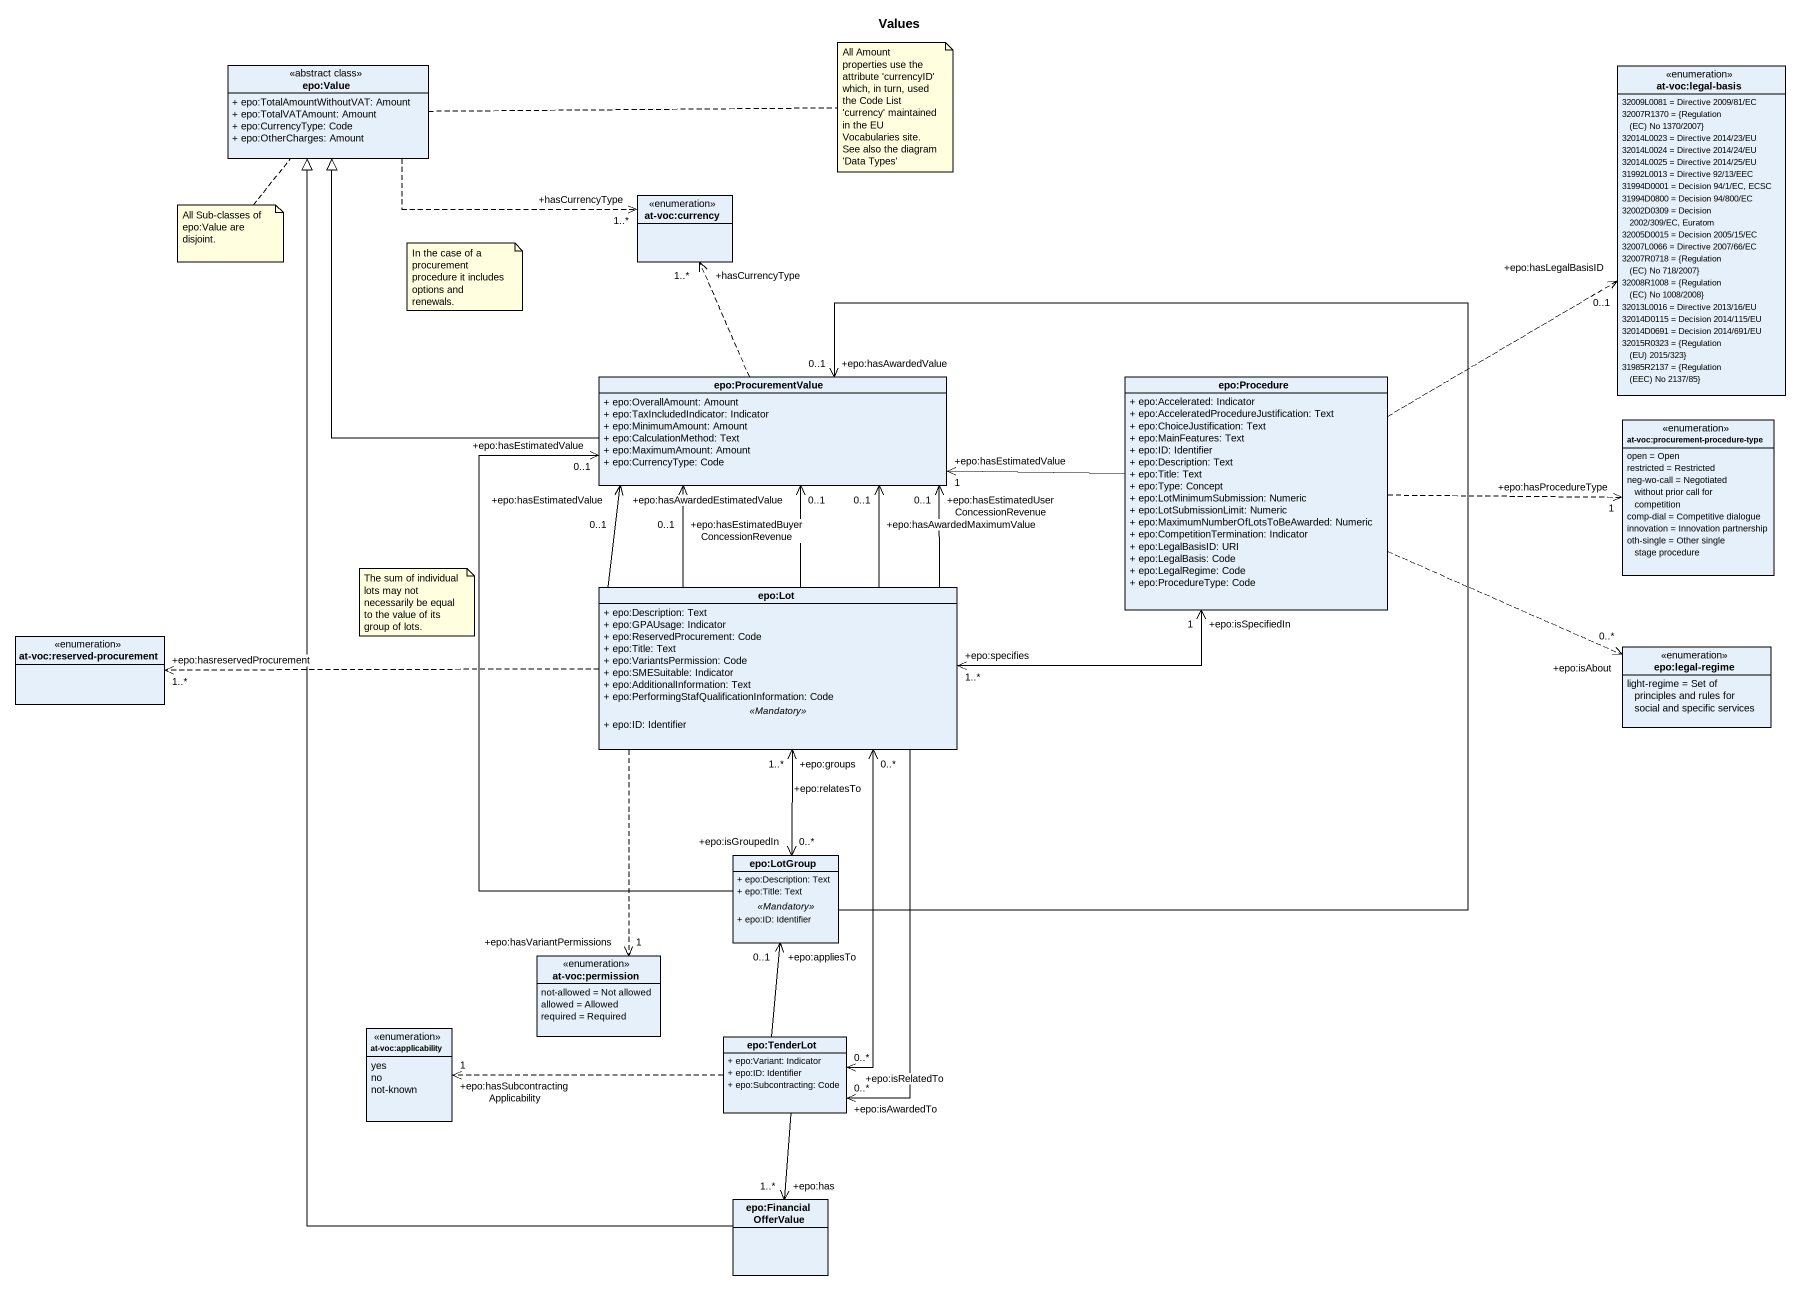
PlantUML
@startuml
title Values
hide circle
hide empty members
skinparam classAttributeIconSize 0
class "epo:Value" as epo_Value <<abstract class>> {
  + epo:TotalAmountWithoutVAT: Amount
  + epo:TotalVATAmount: Amount
  + epo:CurrencyType: Code
  + epo:OtherCharges: Amount
}
enum "at-voc:legal-basis" as at_voc_legal_basis {
  32009L0081 = Directive 2009/81/EC
  {field} 32007R1370 = {Regulation (EC) No 1370/2007}
  32014L0023 = Directive 2014/23/EU
  32014L0024 = Directive 2014/24/EU
  32014L0025 = Directive 2014/25/EU
  31992L0013 = Directive 92/13/EEC
  31994D0001 = Decision 94/1/EC, ECSC
  31994D0800 = Decision 94/800/EC
  32002D0309 = Decision 2002/309/EC, Euratom
  32005D0015 = Decision 2005/15/EC
  32007L0066 = Directive 2007/66/EC
  {field} 32007R0718 = {Regulation (EC) No 718/2007}
  {field} 32008R1008 = {Regulation (EC) No 1008/2008}
  32013L0016 = Directive 2013/16/EU
  32014D0115 = Decision 2014/115/EU
  32014D0691 = Decision 2014/691/EU
  {field} 32015R0323 = {Regulation (EU) 2015/323}
  {field} 31985R2137 = {Regulation (EEC) No 2137/85}
}
enum "at-voc:currency" as at_voc_currency
class "epo:ProcurementValue" as epo_ProcurementValue {
  + epo:OverallAmount: Amount
  + epo:TaxIncludedIndicator: Indicator
  + epo:MinimumAmount: Amount
  + epo:CalculationMethod: Text
  + epo:MaximumAmount: Amount
  + epo:CurrencyType: Code
}
class "epo:Procedure" as epo_Procedure {
  + epo:Accelerated: Indicator
  + epo:AcceleratedProcedureJustification: Text
  + epo:ChoiceJustification: Text
  + epo:MainFeatures: Text
  + epo:ID: Identifier
  + epo:Description: Text
  + epo:Title: Text
  + epo:Type: Concept
  + epo:LotMinimumSubmission: Numeric
  + epo:LotSubmissionLimit: Numeric
  + epo:MaximumNumberOfLotsToBeAwarded: Numeric
  + epo:CompetitionTermination: Indicator
  + epo:LegalBasisID: URI
  + epo:LegalBasis: Code
  + epo:LegalRegime: Code
  + epo:ProcedureType: Code
}
enum "at-voc:procurement-procedure-type" as at_voc_procurement {
  open = Open
  restricted = Restricted
  neg-wo-call = Negotiated without prior call for competition
  comp-dial = Competitive dialogue
  innovation = Innovation partnership
  oth-single = Other single stage procedure
}
class "epo:Lot" as epo_Lot {
  + epo:Description: Text
  + epo:GPAUsage: Indicator
  + epo:ReservedProcurement: Code
  + epo:Title: Text
  + epo:VariantsPermission: Code
  + epo:SMESuitable: Indicator
  + epo:AdditionalInformation: Text
  + epo:PerformingStafQualificationInformation: Code
  .. <<Mandatory>> ..
  + epo:ID: Identifier
}
enum "at-voc:reserved-procurement" as at_voc_reserved_procurement
enum "epo:legal-regime" as epo_legal_regime {
  light-regime = Set of principles and rules for social and specific services
}
class "epo:LotGroup" as epo_LotGroup {
  + epo:Description: Text
  + epo:Title: Text
  .. <<Mandatory>> ..
  + epo:ID: Identifier
}
enum "at-voc:permission" as at_voc_permission {
  not-allowed = Not allowed
  allowed = Allowed
  required = Required
}
enum "at-voc:applicability" as at_voc_applicability {
  yes
  no
  not-known
}
class "epo:TenderLot" as epo_TenderLot {
  + epo:Variant: Indicator
  + epo:ID: Identifier
  + epo:Subcontracting: Code
}
class "epo:FinancialOfferValue" as epo_FinancialOfferValue
epo_Value .right.> "+hasCurrencyType\n1..*" at_voc_currency
epo_ProcurementValue -up-|> epo_Value
epo_ProcurementValue .up.> "+hasCurrencyType\n1..*" at_voc_currency
epo_Procedure .right.> "+epo:hasLegalBasisID\n0..1" at_voc_legal_basis
epo_Procedure -left-> "+epo:hasEstimatedValue\n1" epo_ProcurementValue
epo_Procedure .right.> "+epo:hasProcedureType\n1" at_voc_procurement
epo_Procedure "+epo:isSpecifiedIn\n1" <-left-> "+epo:specifies\n1..*" epo_Lot
epo_Procedure .right.> "+epo:isAbout\n0..*" epo_legal_regime
epo_Lot -up-> "+epo:hasAwardedEstimatedValue\n0..1" epo_ProcurementValue
epo_Lot -up-> "+epo:hasEstimatedValue\n0..1" epo_ProcurementValue
epo_Lot -up-> "+epo:hasEstimatedUserConcessionRevenue\n0..1" epo_ProcurementValue
epo_Lot -up-> "+epo:hasEstimatedBuyerConcessionRevenue\n0..1" epo_ProcurementValue
epo_Lot -up-> "+epo:hasAwardedMaximumValue\n0..1" epo_ProcurementValue
epo_Lot .left.> "+epo:hasreservedProcurement\n1..*" at_voc_reserved_procurement
epo_Lot "+epo:groups\n1..*" <--> "+epo:isGroupedIn\n0..*" epo_LotGroup
epo_Lot ..> "+epo:hasVariantPermissions\n1" at_voc_permission
epo_Lot --> "+epo:isAwardedTo\n0..*" epo_TenderLot
epo_LotGroup -up-> "+epo:hasAwardedValue\n0..1" epo_ProcurementValue
epo_LotGroup -up-> "+epo:hasEstimatedValue\n0..1" epo_ProcurementValue
epo_TenderLot "+epo:isRelatedTo\n0..*" <-up-> "+epo:relatesTo\n0..*" epo_Lot
epo_TenderLot -up-> "+epo:appliesTo\n0..1" epo_LotGroup
epo_TenderLot .left.> "+epo:hasSubcontractingApplicability\n1" at_voc_applicability
epo_TenderLot --> "+epo:has\n1..*" epo_FinancialOfferValue
epo_FinancialOfferValue -up-|> epo_Value
note right of epo_Value
  All Amount properties use the attribute 'currencyID' which, in turn, used the Code List 'currency' maintained in the EU Vocabularies site.
  See also the diagram 'Data Types'
end note
note bottom of epo_Value : All Sub-classes of epo:Value are disjoint.
note as N3
  In the case of a procurement procedure it includes options and renewals.
end note
note as N4
  The sum of individual lots may not necessarily be equal to the value of its group of lots.
end note
@enduml
